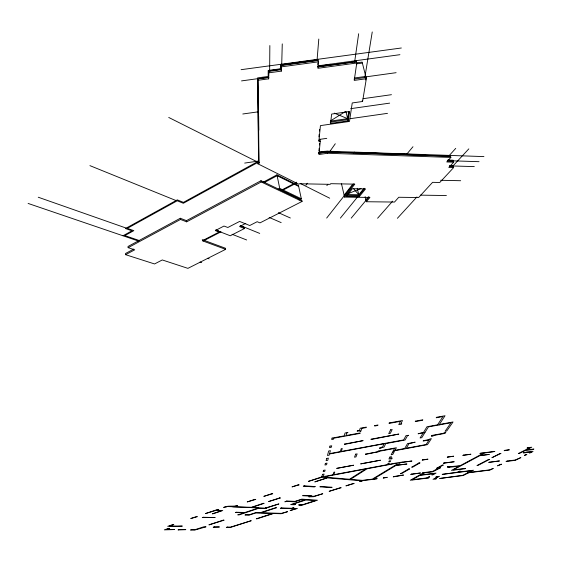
<?xml version="1.0" encoding="UTF-8"?>
<svg xmlns="http://www.w3.org/2000/svg" width="562" height="562" viewBox="0 0 562 562"><rect width="100%" height="100%" fill="white"/><g stroke="black" fill="none" stroke-linecap="round" stroke-linejoin="round"><path stroke-width="0.84" d="M268.383 77.472L257.796 78.919L258.773 162.018L257.684 162.615L257.923 163.83L259.012 163.233L258.077 80.275L268.671 78.828L268.418 71.472L281.541 69.604M268.671 78.828L268.418 71.472M268.812 76.362L268.847 70.749L281.429 69.042M269.655 70.25L269.844 45.557M280.909 64.293L280.796 68.74L268.2 70.454L268.172 76.453L257.586 77.893L258.59 161.104L183.43 202.369L177.29 199.868L125.452 228.537L131.986 230.82L122.973 235.766M317.6 66.941L356.434 61.651L356.772 62.993L317.916 68.297L318.464 61.813L318.148 60.45L281.126 65.466L281.316 71.128L268.706 72.842M281.316 71.128L281.126 65.466M281.724 64.18L282.264 43.906M317.116 59.396L318.795 39.052M317.783 60.949L317.923 59.284M317.804 64.511L317.944 62.888M318.921 136.889L319.167 134.381M319.49 131.037L319.652 129.372M319.623 140.767L319.792 139.102M318.921 150.827L319.174 148.333M319.504 145.01L319.666 143.345M318.598 140.226L320.003 140.022L320.277 141.252L318.942 154.522L327.534 153.257L450.864 157.423L450.548 156.285L327.26 152.056L318.675 153.321M329.978 65.164L330.084 64.201M318.654 153.096L326.74 151.902L327.049 151.157L483.938 156.601M330.568 123.373L331.643 114.072L349.543 111.522L348.18 120.851L330.568 123.373L330.273 122.123L347.878 119.601L348.988 111.957M354.587 62.312L358.654 33.762M330.892 121.062L347.653 118.666L348.637 111.859M355.929 62.382L356.182 60.647M356.772 62.993L354.229 80.408L366.333 78.729L362.132 62.101L356.203 62.909M364.914 77.001L372.241 31.957M365.581 79.987L366.002 77.416L354.074 79.066M320.277 141.252L318.879 141.455L320.431 125.614L349.494 121.441L352.233 102.951L362.567 101.49L366.333 78.729M202.369 240.712L220.255 231.467M384.036 443.924L382.532 447.043L379.856 447.542L379.378 448.553L380.959 448.42L381.338 447.626L384.008 447.134L385.827 443.404L329.494 453.998L329.177 455.178L327.47 455.494L328.665 450.977L330.4 450.661L329.606 453.597L340.291 451.623L341.218 448.666L342.258 448.476L341.317 451.434L403.642 439.927L406.024 435.606L408.644 435.318L407.499 435.719L405.097 440.032L385.729 443.608M423.263 432.817L420.095 437.988L421.767 437.679L428.434 426.888L450.998 422.743L445.09 431.286L446.769 430.977L453.049 421.964L439.336 424.486M439.041 424.942L445.048 415.732L436.512 417.292L436.21 417.777L442.94 416.547L437.594 424.802L426.972 426.755L423.523 432.382L418.1 433.766L424.963 432.501M305.939 185.242L307.351 183.24M329.985 151.255L335.296 143.746M326.866 185.629L327.843 184.315M353.716 152.829L354.264 152.098M344.127 195.155L352.704 184.245M326.677 218.063L344.408 195.534M344.323 195.99L353.976 183.725M365.131 196.651L366.347 201.737L369.929 197.438L344.583 197.1L354.805 184.153L330.681 183.683L330.189 184.343L299.49 183.753L298.668 184.181L257.923 163.83M347.499 194.571L358.788 194.733L364.028 188.27M340.375 218.112L357.446 197.086M364.752 188.46L358.985 195.562L346.824 195.393M359.244 196.672L365.546 188.93L352.381 188.706L346.213 196.489L359.244 196.672L357.256 188.298M365.89 199.819L368.447 196.749M351.208 218.147L366.143 200.191M366.087 200.641L369.157 196.953M406.958 153.932L412.972 146.731M424.788 155.274L425.399 154.571M377.608 218.239L392.62 201.168M449.361 155.4L455.733 148.368M449.277 156.573L450.31 155.435M450.864 157.423L446.727 161.961L453.674 162.179L453.358 161.055L447.282 160.865M397.39 218.302L416.934 196.946M451.356 161.645L452.431 160.472L447.556 160.318M452.045 161.385L453.127 160.212L447.914 160.044M453.674 162.179L448.813 167.448L453.646 167.581L453.337 166.471L449.312 166.352M452.115 166.886L468.827 148.867M453.646 167.581L439.772 182.481L432.585 182.334L418.613 197.536L398.753 197.269L394.517 202.053L366.347 201.737M330.786 120.725L345.363 111.592M374.039 479.231L374.657 478.866M396.997 465.35L397.404 465.111M401.647 462.54L402.336 462.126M423.312 472.944L410.239 480.264L428.476 477.995L429.122 477.644L427.366 477.862L429.719 476.576L426.158 478.009L412.101 479.758L419.976 475.354L434.18 473.611L431.785 474.925L433.007 474.778L436.077 473.099L420.629 474.988L424.563 472.79M258.358 162.137L183.345 203.275L177.213 200.789L127.314 228.355L133.833 230.645L124.813 235.59L139.538 240.62M215.878 229.809L218.744 230.926L218.955 232.085L215.295 230.582L223.964 226.057L227.849 227.484L239.623 221.435L249.725 225.517L257.171 221.709L259.974 222.889L302.068 201.435L301.822 200.262L260.993 180.718L186.465 220.641L180.304 218.26L127.988 246.493L128.157 247.666L134.718 249.83L125.621 254.691L125.459 253.532L133.791 249.064M128.157 247.666L180.5 219.468L186.668 221.835L261.239 181.947L302.068 201.435M262.531 182.552L276.94 174.859L298.492 185.579L301.323 198.772L299.054 199.932M264.217 182.601L277.115 175.716L298.675 186.415M456.73 472.579L459.47 471.132L460.355 471.146L458.599 472.073L473.513 470.232L469.312 472.403L489.474 469.895L493.26 468.427L489.916 470.106L467.465 472.902M278.204 189.197L279.736 188.396L301.323 198.772M280.459 190.658L296.687 182.172M281.927 190.68L296.68 182.966M203.388 240.901L221.049 231.776M468.624 472.754L463.285 475.515L439.667 478.48L462.8 475.312L471.651 470.731L442.189 474.377L457.405 472.221M245.798 223.36L239.567 226.563L244.442 228.537L244.231 227.434L240.171 225.783M244.442 228.537L230.28 235.773L216.651 230.483M202.25 239.658L225.425 248.228L225.629 249.345L187.905 268.355L162.285 259.953L154.55 263.957L125.621 254.691M347.372 193.911L361.05 188.551M234.199 506.657L237.635 505.505C233.082 506.987 228.046 505.09 223.62 507.444L227.455 506.517L258.625 507.971L237.761 514.848L239.152 514.883L258.499 508.336L264.737 508.561L278.907 503.917L264.983 508.16L252.176 507.324L264.119 503.362L263.311 503.327L251.362 507.289L232.675 506.812M321.857 476.674L323.417 476.379M333.09 474.567L334.018 474.398M387.415 464.395L388.946 464.107M394.995 450.324L404.689 448.525L407.52 443.594L415.156 442.182L408.939 443.692L406.305 448.223L426.094 444.549L429.087 439.962L423.137 441.065L423.39 440.657L429.354 439.554L429.74 438.957L431.384 438.655L427.45 444.64L394.791 450.71M244.681 163.078L258.59 161.034M319.342 152.112L325.321 151.234M319.328 152.288L327.049 151.157M318.71 152.66L326.831 151.466M319.272 152.724L326.775 151.621M319.764 139.369L326.761 138.35M350.66 108.67L389.663 103.127M350.014 118.715L387.499 113.348M242.798 113.995L257.993 111.859M363.066 98.694L391.454 94.69M354.678 77.963L365.75 76.432M365.778 76.882L396.119 72.681M241.098 69.681L401.345 47.995M281.548 64.595L317.242 59.769M281.864 64.749L316.905 60.008M282.503 65.059L316.23 60.485M281.429 66.843L318.464 61.813M269.17 70.896L280.909 69.302M318.225 65.81L399.926 54.69M317.537 66.288L330.196 64.567M318.085 66.407L330.175 64.756M318.211 66.773L354.467 61.827M356.448 63.885L362.378 63.07M241.527 80.9L257.593 78.701M259.201 78.624L268.952 77.296M420.341 195.147L446.404 195.534M440.58 180.276L460.678 180.725M449.937 165.537L453.267 165.635M450.085 165.818L452.586 165.895M449.741 165.945L452.241 166.022M452.958 165.973L474.3 166.605M449.888 166.226L451.553 166.275M447.373 160.451L452.087 160.606M452.558 160.83L479.049 161.68M447.914 160.746L451.391 160.858M354.046 152.393L425.153 154.852M353.941 152.541L425.027 154.993M326.74 151.902L448.56 156.088M265.988 507.83L266.859 507.865M265.426 508.02L266.297 508.048M225.573 506.791L226.535 506.826M361.218 480.889L362.005 480.96M319.574 477.637L320.459 477.707M28.1 203.43L138.61 241.098M200.051 262.04L201.688 262.595M207.533 258.281L209.141 258.85M38.251 197.227L126.232 228.102M202.411 240.789L225.629 249.345M232.099 234.284L246.662 239.974M89.92 165.635L176.054 200.557M240.705 225.671L259.721 233.413M334.271 113.145L347.653 118.666M269.128 217.396L281.176 222.622M278.373 212.654L290.357 218M279.483 189.324L288.98 193.869M289.746 194.241L299.553 198.941M257.501 161.701L259.068 162.488M168.726 117.451L257.227 161.849M300.291 183.458L329.704 198.21M353.498 188.579L358.788 194.733M362.251 100.212L362.567 101.49M345.946 111.564L348.18 120.851M341.499 183.809L344.583 197.1M327.26 152.056L327.534 153.257M257.796 78.919L258.077 80.275M276.94 174.859L279.736 188.396M258.773 162.018L259.012 163.233M260.993 180.711L261.239 181.947M186.465 220.641L186.668 221.835M180.304 218.26L180.5 219.468M258.653 116.264L258.801 130.194M322.476 474.356L321.808 476.885L308.369 481.395L321.415 477.391L326.901 477.855L314.811 481.894L327.421 477.897L361.528 480.791L359.596 481.423L360.382 481.486L363.27 480.545L376.596 478.922L377.214 478.55L373.604 478.993L395.908 465.484L406.958 463.994L396.315 465.238L400.551 462.674L411.96 461.016L398.388 462.582L388.792 464.381L389.304 463.439L387.773 463.727L387.267 464.669L333.933 474.658L334.762 472.059L333.821 472.235L333.006 474.834L323.347 476.639L324.049 474.061L322.476 474.356M323.536 470.338L323.192 471.637L324.787 471.342L325.138 470.036L323.536 470.338M325.363 463.432L324.948 465.013L326.585 464.704L327.014 463.123L325.363 463.432M326.691 458.437L326.115 460.615L327.779 460.306L328.377 458.121L326.691 458.437M329.95 446.116L329.55 447.633L331.313 447.31L331.728 445.792L329.95 446.116M332.072 438.086L331.685 439.547L333.512 439.217L333.786 438.205L360.038 433.407L360.207 432.944L345.981 435.543L346.747 433.133L347.955 432.473L345.047 433L344.155 435.88L332.072 438.086M336.8 468.35L353.491 465.238L336.8 468.35M344.632 444.022L344.506 444.409L363.115 440.629L344.632 444.022M357.362 430.759L357.193 431.223L360.277 430.661L359.954 431.546L360.776 431.398L361.893 428.363L366.15 427.591L366.333 427.113L360.214 428.223L359.434 430.38L357.362 430.759M355.662 454.152L354.496 457.201L355.978 456.927L357.158 453.878L355.662 454.152M374.854 425.56L374.65 426.038L377.79 425.469L377.994 424.984L374.854 425.56M360.776 463.875L380.362 460.222L360.776 463.875M371.18 439.147L371.018 439.533L398.781 434.075L371.18 439.147M365.665 454.061L365.525 454.398L379.006 451.581L365.665 454.061M389.248 422.933L389.03 423.418L400.418 421.345L398.781 424.612L401.5 424.113L401.739 423.636L400.832 423.804L402.497 420.524L389.248 422.933M378.184 451.103L377.987 451.511L394.538 448.441L393.035 451.258L394.657 450.956L396.386 447.745L378.184 451.103M390.576 429.804L388.721 433.667L390.309 433.379L392.185 429.508L390.576 429.804M389.965 457.011L388.918 458.978L391.749 458.957L392.255 458.03L390.681 458.325L391.552 456.716L389.965 457.011M392.606 452.059L391.159 454.77L392.761 454.475L394.222 451.757L392.606 452.059M389.213 461.051L388.721 461.964L390.267 461.676L390.766 460.763L389.213 461.051M415.508 421.128L415.241 421.605L422.54 420.271L422.821 419.793L415.508 421.128M431.806 435.452L431.384 436.435L433.049 436.126L433.45 435.522L445.097 433.365L445.842 432.304L444.17 432.614L443.727 433.253L431.806 435.452M365.525 469.045L349.494 479.253L324.977 477.159L328.454 475.993L365.525 469.045M367.148 468.743L350.47 479.337L362.371 480.355L372.283 479.154L397.51 463.84L394.924 463.538L367.148 468.743M383.881 477.742L383.256 478.114L387.295 477.328L383.881 477.742M393.899 476.52L393.26 476.892L403.565 475.052L393.899 476.52M422.905 459.758L422.195 460.173L427.998 459.168L422.905 459.758M408.574 469.01L400.411 473.773L401.577 473.633L409.754 468.87L408.574 469.01M418.873 462.99L411.665 467.198L412.852 467.064L420.067 462.856L418.873 462.99M411.349 474.103L410.696 474.476L420.517 472.986L411.349 474.103M447.991 456.871L447.261 457.278L453.682 456.211L447.991 456.871M423.158 472.67L422.498 473.042L432.859 471.778L440.678 467.732L439.14 467.767L432.283 471.56L423.158 472.67M444.043 462.94L443.404 463.292L454.222 461.739L444.043 462.94M442.196 465.16L436.583 468.279L437.714 468.146L443.341 465.027L442.196 465.16M463.538 455.079L462.793 455.487L470.935 454.222L463.538 455.079M447.675 466.889L447.324 467.078L449.811 466.776L448.694 467.387L459.421 466.095L451.448 470.373L464.844 468.778L465.652 468.357L453.351 469.853L479.73 455.719L489.298 454.412L480.187 455.473L484.922 452.937L494.862 451.469L480.629 453.105L479.864 453.52L483.657 453.084L460.123 465.715L447.675 466.889M436.477 476.731L435.824 477.082L437.566 476.864L433.021 479.316L435.993 478.936L436.639 478.592L434.855 478.817L439.519 476.309L436.477 476.731M504.943 450.31L504.156 450.717L509.39 449.797L504.943 450.31M488.462 459.505L476.962 465.512L478.037 465.378L489.551 459.379L488.462 459.505M499.878 453.548L491.898 457.714L500.988 453.422L499.878 453.548M489.376 462.154L488.722 462.491L499.513 460.931L489.376 462.154M527.816 447.668L527.016 448.083L529.727 447.766L518.326 453.541L519.52 453.401L525.653 450.303L532.643 449.663L533.9 449.031L526.446 449.895L531.743 447.219L527.816 447.668M500.468 464.367L497.539 465.842L501.62 464.226L500.468 464.367M507.149 461.002L506.039 461.557L515.438 460.278L520.876 457.573L515.038 460.046L507.149 461.002M523.84 452.754L523.489 452.93L531.097 452.038L529.292 452.937L530.458 452.803L533.057 451.504L527.409 451.834L523.84 452.754M525.702 454.728L524.388 455.382L526.868 454.588L525.702 454.728M172.787 524.592L167.722 526.306L175.049 526.594L182.32 526.095L169.78 525.955L173.784 524.606L172.787 524.592M196.37 516.64L190.764 518.529L197.353 516.661L196.37 516.64M217.81 509.404L205.369 513.605L215.499 510.542L221.505 510.732L212.387 513.794L212.963 513.808L222.756 510.521L216.173 510.317L218.78 509.439L217.81 509.404M254.818 499.379L247.217 501.929L255.759 499.421L254.818 499.379M271.811 493.668L263.81 496.358L272.739 493.724L271.811 493.668M298.253 484.795L292.008 486.889L299.16 484.858L298.253 484.795M168.684 528.385L164.315 529.854L174.656 529.566L166.345 529.509L169.675 528.392L168.684 528.385M203.247 517.265L202.264 517.602L215.148 517.532L203.247 517.265M304.372 485.807L303.262 486.172L314.207 486.945L315.31 486.58L304.372 485.807M179.081 529.594L178.049 529.938L185.825 529.636L179.081 529.594M236.188 512.235L235.359 512.516L244.266 512.481L236.188 512.235M279.651 497.911L268.608 501.571L280.452 497.953L279.651 497.911M320.951 486.467L319.855 486.825L331.053 487.619L332.142 487.268L320.951 486.467M191.53 529.678L190.504 530.015L194.845 530.043L206.029 526.833L203.746 526.805L194.951 529.699L191.53 529.678M223.205 520.166L208.909 524.873L224.112 520.18L223.205 520.166M303.684 495.368L302.63 495.712L310.259 496.141L311.306 495.803L303.684 495.368M286.831 500.995L284.85 501.803L286.543 501.409L294.628 501.796L300.74 499.801L304.801 500.004L290.645 504.606L294.474 504.774L295.598 504.409L292.598 504.276L305.63 500.047L315.549 500.545L302.63 504.718L298.577 504.95L301.513 505.076L299.904 505.596L300.712 505.631L317.481 500.222L301.801 499.14L294.931 501.381L286.831 500.995M245.629 514.673L244.941 515.038L249.022 515.143L255.661 512.973L272.703 513.478L256.307 518.782L257.143 518.796L273.532 513.506L281.162 513.731L287.568 511.673L281.422 513.359L261.119 512.748L276.546 507.718L275.696 507.69L260.262 512.72L255.886 512.593L249.233 514.771L245.629 514.673M214.234 526.917L213.202 527.254L219.419 526.966L214.234 526.917M311.06 496.12L308.847 496.843L313.603 496.71L322.771 493.724L313.94 496.281L311.06 496.12M340.382 487.676L329.135 491.336L341.183 487.732L340.382 487.676M353.365 483.446L345.911 485.877L354.158 483.51L353.365 483.446M281.478 507.908L280.375 508.266L295.521 508.828L290.118 510.563L297.41 508.505L292.373 508.315L293.968 507.802L293.153 507.774L291.559 508.287L281.478 507.908M227.35 527.051L226.324 527.381L230.441 527.423L251.249 520.7L230.61 527.086L227.35 527.051"/></g></svg>
